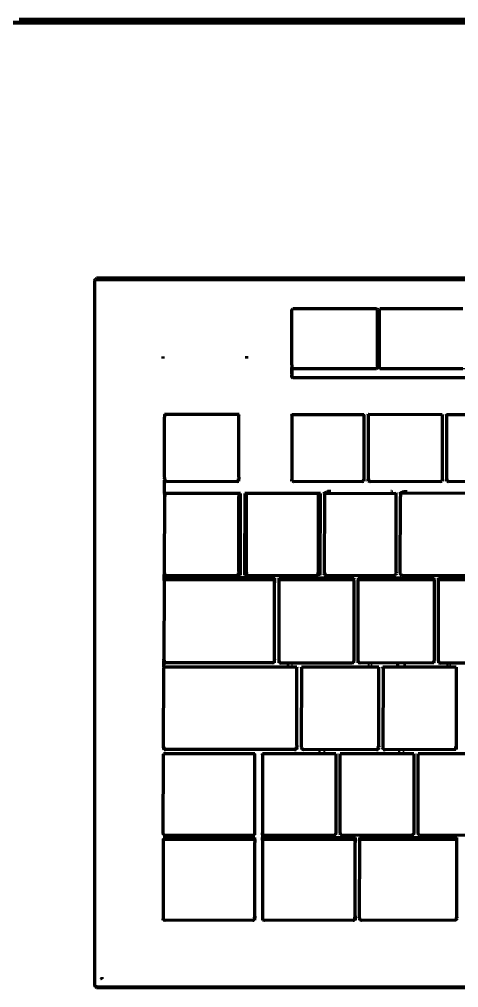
# Model space of a CAD drawing. Header units: millimetres. Extents: x 4307 to 31003, y 2809 to 20009.
# Drawn here: x 14846 to 14917.8, y 12631 to 12789.3 of the extents above; entities that cross this region are included whole.
import ezdxf

# ---------------------------------------------------------------- set-up
doc = ezdxf.new("R2010")
doc.units = ezdxf.units.MM
doc.layers.add('ProfileEdges', color=7, linetype='Continuous')

msp = doc.modelspace()

# ---------------------------------------------------------------- linework, layer by layer
for p, q in [((14890.7, 12732.13), (14890.7, 12732.23)), ((15092.47, 12732.13), (14890.7, 12732.13)), ((14890.7, 12731.94), (14890.7, 12730.8)), ((14890.7, 12730.8), (15092.47, 12730.8)), ((14869.7, 12713.79), (14869.79, 12713.79)), ((14869.71, 12714.13), (14870.05, 12714.13)), ((14869.79, 12713.79), (14881.58, 12713.75)), ((14881.58, 12714.13), (14881.92, 12714.13)), ((14881.83, 12713.79), (14881.92, 12713.79)), ((14890.56, 12714.13), (14890.65, 12714.13)), ((14890.65, 12713.79), (14890.56, 12713.79)), ((14901.99, 12713.75), (14890.65, 12713.79)), ((14902.25, 12714.13), (14902.34, 12714.13)), ((14902.34, 12713.79), (14902.25, 12713.79)), ((14903.02, 12714.13), (14903.36, 12714.13)), ((14903.11, 12713.79), (14903.02, 12713.79)), ((14914.82, 12713.75), (14903.11, 12713.79)), ((14915.08, 12714.13), (14915.16, 12714.13)), ((14915.16, 12713.79), (14915.08, 12713.79)), ((14915.85, 12714.13), (14916.19, 12714.13)), ((14915.93, 12713.79), (14915.85, 12713.79)), ((14927.95, 12713.75), (14915.93, 12713.79)), ((14869.66, 12698.73), (14870, 12698.73)), ((14869.66, 12698.39), (14869.74, 12698.39)), ((14869.74, 12698.39), (14870, 12698.39)), ((14881.55, 12698.73), (14881.87, 12698.73)), ((14881.55, 12698.39), (14881.81, 12698.39)), ((14881.81, 12698.39), (14882.16, 12698.39)), ((14881.87, 12698.73), (14882.16, 12698.73)), ((14883.09, 12698.73), (14882.84, 12698.73)), ((14882.84, 12698.39), (14883.15, 12698.39)), ((14883.41, 12698.73), (14883.09, 12698.73)), ((14883.15, 12698.39), (14883.41, 12698.39)), ((14894.9, 12698.73), (14894.58, 12698.73)), ((14894.58, 12698.39), (14894.83, 12698.39)), ((14894.83, 12698.39), (14895.2, 12698.39)), ((14895.2, 12698.73), (14894.9, 12698.73)), ((14895.87, 12698.73), (14896.21, 12698.73)), ((14895.95, 12698.39), (14895.87, 12698.39)), ((14896.21, 12698.39), (14895.95, 12698.39)), ((14907.51, 12698.39), (14907.25, 12698.39)), ((14907.51, 12698.73), (14907.6, 12698.73)), ((14907.6, 12698.39), (14907.51, 12698.39)), ((14908.28, 12698.39), (14908.37, 12698.39)), ((14869.62, 12684.44), (14869.69, 12684.44)), ((14869.69, 12684.44), (14869.96, 12684.44)), ((14887.67, 12684.44), (14887.74, 12684.44)), ((14888.49, 12684.44), (14888.58, 12684.44)), ((14901.48, 12684.44), (14901.4, 12684.44)), ((14913.83, 12684.44), (14913.75, 12684.44)), ((14869.61, 12684.1), (14869.7, 12684.1)), ((14887.61, 12684.12), (14887.74, 12684.1)), ((14888.49, 12684.1), (14888.58, 12684.1)), ((14888.58, 12684.1), (14900.63, 12684.1)), ((14900.63, 12684.1), (14900.71, 12684.1)), ((14901.4, 12684.1), (14901.48, 12684.1)), ((14901.48, 12684.1), (14913.49, 12684.07)), ((14913.75, 12684.1), (14913.83, 12684.1)), ((14914.52, 12684.1), (14914.6, 12684.1)), ((14914.6, 12684.1), (14927.01, 12684.1)), ((14869.57, 12669.93), (14869.66, 12669.93)), ((14869.66, 12670.27), (14869.92, 12670.27)), ((14891.03, 12670.27), (14891.37, 12670.27)), ((14891.28, 12669.93), (14891.37, 12669.93)), ((14892.16, 12669.93), (14892.25, 12669.93)), ((14892.25, 12669.93), (14904.42, 12669.9)), ((14904.76, 12670.27), (14904.42, 12670.27)), ((14904.68, 12669.93), (14904.76, 12669.93)), ((14905.53, 12670.27), (14905.45, 12670.27)), ((14905.45, 12669.93), (14905.53, 12669.93)), ((14905.53, 12669.93), (14917.11, 12669.9)), ((14917.45, 12670.27), (14917.11, 12670.27)), ((14917.37, 12669.93), (14917.45, 12669.93)), ((14869.53, 12656.27), (14869.62, 12656.27)), ((14869.53, 12655.94), (14869.62, 12655.94)), ((14869.62, 12655.94), (14869.87, 12655.94)), ((14884.17, 12655.94), (14884.42, 12655.94)), ((14884.42, 12655.94), (14884.51, 12655.94)), ((14885.82, 12656.27), (14885.74, 12656.27)), ((14885.74, 12655.94), (14885.82, 12655.94)), ((14885.82, 12655.94), (14886.08, 12655.94)), ((14897.42, 12655.94), (14897.68, 12655.94)), ((14897.77, 12656.27), (14897.68, 12656.27)), ((14897.68, 12655.94), (14897.77, 12655.94)), ((14898.54, 12656.27), (14898.45, 12656.27)), ((14898.45, 12655.94), (14898.54, 12655.94)), ((14910.18, 12655.94), (14910.44, 12655.94)), ((14910.52, 12656.27), (14910.44, 12656.27)), ((14910.44, 12655.94), (14910.52, 12655.94)), ((14911.3, 12656.27), (14911.21, 12656.27)), ((14911.21, 12655.94), (14911.3, 12655.94)), ((14869.49, 12642.02), (14869.57, 12642.02)), ((14869.57, 12642.02), (14884.17, 12641.98)), ((14884.38, 12642.03), (14884.51, 12642.02)), ((14884.44, 12642.35), (14884.51, 12642.35)), ((14885.82, 12642.35), (14885.74, 12642.35)), ((14885.74, 12642.02), (14885.82, 12642.02)), ((14885.82, 12642.02), (14900.61, 12641.98)), ((14900.82, 12642.03), (14900.95, 12642.02)), ((14900.95, 12642.35), (14900.87, 12642.35)), ((14901.72, 12642.35), (14901.64, 12642.35)), ((14901.64, 12642.02), (14901.72, 12642.02)), ((14901.72, 12642.02), (14917.18, 12641.98)), ((14917.52, 12642.35), (14917.18, 12642.35)), ((14917.43, 12642.02), (14917.52, 12642.02)), ((14859.35, 12632.49), (14859.35, 12632.45)), ((14859.35, 12632.45), (14859.4, 12632.46)), ((14859.35, 12632.45), (14859.37, 12632.26)), ((14859.4, 12632.46), (14859.5, 12632.29)), ((14858.43, 12631.45), (14858.53, 12631.31)), ((14858.53, 12631.31), (14858.53, 12631.57)), ((14858.53, 12631.31), (14858.6, 12631.26))]:
    msp.add_line(p, q)
at = {"layer": 'ProfileEdges', "lineweight": 211}
for p, q in [((14846.02, 12788.8), (14831.76, 12788.76)), ((14846.04, 12788.66), (14831.78, 12788.62)), ((15312.73, 12789.29), (14845.97, 12789.27)), ((14846.01, 12788.93), (14864.42, 12788.95)), ((14864.43, 12788.82), (14846.02, 12788.8)), ((15331.09, 12788.66), (14846.04, 12788.66)), ((14864.42, 12788.95), (14864.41, 12789.05)), ((14864.41, 12789.05), (15312.71, 12789.05)), ((14864.42, 12788.95), (14864.43, 12788.82)), ((14864.42, 12788.95), (14885.59, 12788.95)), ((14858.3, 12746.58), (14858.47, 12746.77)), ((14858.3, 12746.58), (14858.3, 12631.3)), ((14858.64, 12746.95), (14858.47, 12746.77)), ((14858.47, 12746.77), (15157.67, 12746.79)), ((15157.52, 12746.95), (14858.64, 12746.95)), ((14890.56, 12741.84), (14890.7, 12741.98)), ((14890.56, 12732.82), (14890.56, 12741.84)), ((14904.41, 12741.98), (14890.7, 12741.98)), ((14904.54, 12741.84), (14904.41, 12741.98)), ((14904.54, 12732.57), (14904.54, 12741.84)), ((14904.82, 12741.84), (14904.95, 12741.98)), ((14904.82, 12741.84), (14904.82, 12732.57)), ((14918.52, 12741.98), (14904.95, 12741.98)), ((14869.46, 12734.19), (14869.46, 12733.86)), ((14883.16, 12734.21), (14883.16, 12733.86)), ((14890.56, 12732.82), (14890.56, 12732.38)), ((14890.56, 12732.38), (14890.7, 12732.23)), ((14890.56, 12731.25), (14890.56, 12732.38)), ((14890.7, 12732.23), (14904.41, 12732.23)), ((14904.41, 12732.57), (14904.54, 12732.57)), ((14904.41, 12732.23), (14904.54, 12732.38)), ((14904.54, 12732.57), (14904.82, 12732.57)), ((14904.54, 12732.57), (14904.54, 12732.38)), ((14904.82, 12732.57), (14904.82, 12732.38)), ((14904.95, 12732.23), (14904.82, 12732.38)), ((14904.95, 12732.23), (14918.52, 12732.23)), ((14890.56, 12731.25), (14890.56, 12731.14)), ((14890.56, 12730.82), (14890.56, 12731.14)), ((14890.56, 12730.82), (14890.7, 12730.67)), ((14890.56, 12730.72), (14890.56, 12730.82)), ((15092.47, 12730.67), (14890.7, 12730.67)), ((14869.73, 12714.43), (14869.74, 12724.22)), ((14869.79, 12724.69), (14869.74, 12724.69)), ((14869.74, 12724.69), (14869.76, 12724.58)), ((14869.76, 12724.58), (14869.74, 12724.22)), ((14869.76, 12724.58), (14869.79, 12724.69)), ((14881.88, 12724.69), (14869.79, 12724.69)), ((14881.91, 12724.58), (14881.88, 12724.69)), ((14881.93, 12724.69), (14881.88, 12724.69)), ((14881.9, 12714.43), (14881.91, 12724.2)), ((14881.91, 12724.58), (14881.93, 12724.69)), ((14881.91, 12724.2), (14881.91, 12724.58)), ((14890.56, 12724.69), (14890.61, 12724.69)), ((14890.58, 12724.58), (14890.56, 12724.69)), ((14890.58, 12724.58), (14890.56, 12714.13)), ((14890.58, 12724.58), (14890.61, 12724.69)), ((14890.61, 12724.69), (14902.29, 12724.69)), ((14902.29, 12724.69), (14902.32, 12724.58)), ((14902.29, 12724.69), (14902.34, 12724.69)), ((14902.32, 12724.58), (14902.34, 12724.69)), ((14902.32, 12724.58), (14902.32, 12714.43)), ((14903.02, 12724.71), (14903.04, 12724.58)), ((14903.02, 12724.71), (14903.08, 12724.71)), ((14903.04, 12724.58), (14903.02, 12714.13)), ((14903.04, 12724.58), (14903.08, 12724.71)), ((14903.08, 12724.71), (14915.11, 12724.69)), ((14915.11, 12724.69), (14915.14, 12724.58)), ((14915.11, 12724.69), (14915.16, 12724.69)), ((14915.16, 12724.69), (14915.14, 12724.58)), ((14915.14, 12724.58), (14915.14, 12714.43)), ((14915.85, 12724.69), (14915.92, 12724.69)), ((14915.87, 12724.58), (14915.85, 12724.69)), ((14915.87, 12724.58), (14915.85, 12714.13)), ((14915.92, 12724.69), (14915.87, 12724.58)), ((14915.92, 12724.69), (14928.19, 12724.69)), ((14869.73, 12714.43), (14869.71, 12714.13)), ((14881.9, 12714.43), (14881.92, 12714.13)), ((14902.32, 12714.43), (14902.34, 12714.13)), ((14915.14, 12714.43), (14915.16, 12714.13)), ((14869.73, 12714.05), (14869.7, 12713.79)), ((14869.7, 12713.79), (14869.7, 12711.77)), ((14869.71, 12714.13), (14869.73, 12714.05)), ((14869.73, 12714.05), (14869.79, 12713.79)), ((14870.05, 12713.7), (14869.79, 12713.79)), ((14881.58, 12713.75), (14870.05, 12713.7)), ((14881.58, 12713.75), (14881.83, 12713.79)), ((14881.83, 12713.79), (14881.9, 12714.05)), ((14881.9, 12714.05), (14881.92, 12714.13)), ((14881.92, 12713.79), (14881.9, 12714.05)), ((14890.56, 12714.13), (14890.58, 12714.05)), ((14890.56, 12713.79), (14890.58, 12714.05)), ((14890.65, 12713.79), (14890.58, 12714.05)), ((14890.9, 12713.7), (14890.65, 12713.79)), ((14901.99, 12713.75), (14890.9, 12713.7)), ((14901.99, 12713.75), (14902.25, 12713.79)), ((14902.25, 12713.79), (14902.32, 12714.05)), ((14902.32, 12714.05), (14902.34, 12714.13)), ((14902.32, 12714.05), (14902.34, 12713.79)), ((14903.04, 12714.05), (14903.02, 12714.13)), ((14903.02, 12713.79), (14903.04, 12714.05)), ((14903.11, 12713.79), (14903.04, 12714.05)), ((14903.36, 12713.7), (14903.11, 12713.79)), ((14914.82, 12713.75), (14903.36, 12713.7)), ((14914.82, 12713.75), (14915.08, 12713.79)), ((14915.14, 12714.05), (14915.08, 12713.79)), ((14915.16, 12714.13), (14915.14, 12714.05)), ((14915.14, 12714.05), (14915.16, 12713.79)), ((14915.85, 12714.13), (14915.87, 12714.05)), ((14915.85, 12713.79), (14915.87, 12714.05)), ((14915.93, 12713.79), (14915.87, 12714.05)), ((14916.19, 12713.7), (14915.93, 12713.79)), ((14927.95, 12713.75), (14916.19, 12713.7)), ((14869.72, 12711.66), (14869.66, 12698.73)), ((14869.75, 12711.77), (14869.7, 12711.77)), ((14869.7, 12711.77), (14869.72, 12711.66)), ((14869.75, 12711.77), (14869.72, 12711.66)), ((14869.78, 12711.77), (14869.75, 12711.77)), ((14869.78, 12711.77), (14869.78, 12711.58)), ((14881.87, 12711.77), (14869.78, 12711.77)), ((14869.78, 12711.58), (14869.78, 12711.27)), ((14881.87, 12711.77), (14881.89, 12711.66)), ((14882.19, 12711.77), (14881.87, 12711.77)), ((14881.87, 12699.03), (14881.89, 12711.28)), ((14881.89, 12711.66), (14881.89, 12711.28)), ((14882.16, 12698.73), (14882.19, 12711.77)), ((14882.87, 12711.77), (14882.84, 12698.73)), ((14883.14, 12711.77), (14882.87, 12711.77)), ((14883.14, 12711.77), (14883.09, 12711.66)), ((14883.09, 12711.66), (14883.09, 12698.73)), ((14894.87, 12711.77), (14883.14, 12711.77)), ((14894.87, 12711.77), (14894.9, 12711.66)), ((14895.22, 12711.77), (14894.87, 12711.77)), ((14894.9, 12698.73), (14894.9, 12711.66)), ((14895.2, 12698.73), (14895.22, 12711.77)), ((14895.87, 12711.96), (14895.87, 12711.77)), ((14895.87, 12711.77), (14895.94, 12711.77)), ((14895.89, 12711.66), (14895.87, 12711.77)), ((14895.89, 12711.66), (14895.87, 12698.73)), ((14895.94, 12711.77), (14895.89, 12711.66)), ((14895.94, 12711.77), (14907.54, 12711.8)), ((14896, 12711.9), (14895.95, 12711.8)), ((14896.21, 12712.01), (14896, 12711.9)), ((14896.63, 12712.01), (14896.21, 12712.01)), ((14896.94, 12712.11), (14896.4, 12712.11)), ((14906.84, 12712.11), (14906.72, 12712.11)), ((14907.06, 12712.01), (14906.98, 12712.01)), ((14907.54, 12711.8), (14907.6, 12711.77)), ((14907.54, 12711.8), (14907.57, 12711.66)), ((14907.6, 12711.77), (14907.57, 12711.66)), ((14907.57, 12711.66), (14907.57, 12699.03)), ((14908.28, 12711.96), (14908.28, 12711.77)), ((14908.33, 12711.77), (14908.28, 12711.77)), ((14908.3, 12711.66), (14908.28, 12711.77)), ((14908.28, 12698.73), (14908.3, 12711.28)), ((14908.33, 12711.77), (14908.3, 12711.66)), ((14908.3, 12711.66), (14908.3, 12711.28)), ((14908.37, 12711.92), (14908.33, 12711.77)), ((14920.61, 12711.8), (14908.33, 12711.77)), ((14908.37, 12711.92), (14908.62, 12712.01)), ((14909.09, 12712.01), (14908.62, 12712.01)), ((14908.85, 12712.11), (14909.42, 12712.11)), ((14869.66, 12698.73), (14869.68, 12698.65)), ((14869.68, 12698.65), (14869.66, 12698.39)), ((14869.66, 12697.98), (14869.66, 12698.39)), ((14869.74, 12698.39), (14869.68, 12698.65)), ((14870, 12698.3), (14869.74, 12698.39)), ((14881.55, 12698.36), (14881.81, 12698.39)), ((14881.87, 12698.65), (14881.81, 12698.39)), ((14881.87, 12699.03), (14881.87, 12698.73)), ((14881.87, 12698.73), (14881.87, 12698.65)), ((14882.16, 12698.39), (14882.16, 12698.73)), ((14882.84, 12698.73), (14882.84, 12698.39)), ((14883.09, 12698.73), (14883.09, 12698.65)), ((14883.15, 12698.39), (14883.09, 12698.65)), ((14883.15, 12698.39), (14883.41, 12698.3)), ((14894.83, 12698.39), (14894.58, 12698.36)), ((14894.9, 12698.65), (14894.83, 12698.39)), ((14894.9, 12698.73), (14894.9, 12698.65)), ((14895.2, 12698.39), (14895.2, 12698.73)), ((14895.89, 12698.65), (14895.87, 12698.73)), ((14895.87, 12698.39), (14895.89, 12698.65)), ((14895.89, 12698.65), (14895.95, 12698.39)), ((14896.21, 12698.3), (14895.95, 12698.39)), ((14907.25, 12698.36), (14907.51, 12698.39)), ((14907.51, 12698.39), (14907.57, 12698.65)), ((14907.57, 12699.03), (14907.6, 12698.73)), ((14907.6, 12698.73), (14907.57, 12698.65)), ((14907.57, 12698.65), (14907.6, 12698.39)), ((14908.28, 12698.73), (14908.3, 12698.65)), ((14908.3, 12698.65), (14908.28, 12698.39)), ((14908.3, 12698.65), (14908.37, 12698.39)), ((14908.37, 12698.39), (14908.47, 12698.39)), ((14908.62, 12698.3), (14908.47, 12698.39)), ((14869.68, 12697.15), (14869.64, 12684.74)), ((14887.76, 12697.98), (14869.66, 12697.98)), ((14869.66, 12697.64), (14869.66, 12697.98)), ((14869.7, 12697.64), (14869.66, 12697.64)), ((14869.66, 12697.64), (14869.68, 12697.53)), ((14869.68, 12697.53), (14869.7, 12697.64)), ((14869.68, 12697.53), (14869.68, 12697.15)), ((14869.7, 12697.64), (14869.74, 12697.79)), ((14887.69, 12697.64), (14869.7, 12697.64)), ((14870, 12697.82), (14869.74, 12697.79)), ((14881.55, 12698.36), (14870, 12698.3)), ((14887.42, 12697.82), (14870, 12697.82)), ((14894.58, 12698.36), (14883.41, 12698.3)), ((14887.42, 12697.82), (14887.67, 12697.79)), ((14887.67, 12697.79), (14887.69, 12697.64)), ((14887.69, 12697.64), (14887.74, 12697.15)), ((14887.76, 12697.64), (14887.69, 12697.64)), ((14887.72, 12684.74), (14887.74, 12697.15)), ((14887.74, 12697.15), (14887.76, 12697.64)), ((14887.76, 12697.64), (14887.76, 12697.98)), ((14888.49, 12697.98), (14900.71, 12697.98)), ((14888.49, 12697.64), (14888.49, 12697.98)), ((14888.54, 12697.64), (14888.49, 12697.64)), ((14888.51, 12697.53), (14888.49, 12697.64)), ((14888.49, 12684.44), (14888.51, 12697.53)), ((14888.54, 12697.64), (14888.51, 12697.53)), ((14888.58, 12697.79), (14888.54, 12697.64)), ((14900.66, 12697.64), (14888.54, 12697.64)), ((14888.58, 12697.79), (14888.84, 12697.88)), ((14900.37, 12697.82), (14888.84, 12697.88)), ((14907.25, 12698.36), (14896.21, 12698.3)), ((14900.37, 12697.82), (14900.63, 12697.79)), ((14900.63, 12697.79), (14900.66, 12697.64)), ((14900.71, 12697.98), (14900.66, 12697.64)), ((14900.66, 12697.64), (14900.69, 12697.53)), ((14900.71, 12697.64), (14900.66, 12697.64)), ((14900.69, 12697.53), (14900.71, 12697.64)), ((14900.69, 12697.53), (14900.69, 12684.74)), ((14900.71, 12697.64), (14900.71, 12697.98)), ((14901.4, 12697.98), (14901.4, 12697.64)), ((14901.4, 12697.98), (14913.83, 12697.98)), ((14901.45, 12697.64), (14901.4, 12697.64)), ((14901.42, 12697.53), (14901.4, 12697.64)), ((14901.4, 12684.44), (14901.42, 12697.53)), ((14901.42, 12697.53), (14901.45, 12697.64)), ((14901.45, 12697.64), (14901.48, 12697.79)), ((14913.78, 12697.64), (14901.45, 12697.64)), ((14901.48, 12697.79), (14901.74, 12697.88)), ((14913.49, 12697.88), (14901.74, 12697.88)), ((14920.33, 12698.36), (14908.62, 12698.3)), ((14913.75, 12697.79), (14913.49, 12697.88)), ((14913.78, 12697.64), (14913.75, 12697.79)), ((14913.81, 12697.53), (14913.78, 12697.64)), ((14913.83, 12697.64), (14913.78, 12697.64)), ((14913.83, 12697.64), (14913.81, 12697.53)), ((14913.81, 12697.53), (14913.81, 12684.74)), ((14913.83, 12697.64), (14913.83, 12697.98)), ((14914.52, 12697.98), (14927.09, 12697.98)), ((14914.52, 12697.64), (14914.52, 12697.98)), ((14914.57, 12697.64), (14914.52, 12697.64)), ((14914.54, 12697.53), (14914.52, 12697.64)), ((14914.52, 12684.44), (14914.54, 12697.53)), ((14914.54, 12697.53), (14914.57, 12697.64)), ((14914.57, 12697.64), (14914.6, 12697.79)), ((14927.04, 12697.64), (14914.57, 12697.64)), ((14914.6, 12697.79), (14914.86, 12697.88)), ((14926.75, 12697.82), (14914.86, 12697.88)), ((14869.61, 12684.1), (14869.62, 12684.44)), ((14869.64, 12684.74), (14869.62, 12684.44)), ((14869.69, 12684.44), (14869.64, 12684.74)), ((14869.7, 12684.35), (14869.69, 12684.44)), ((14869.7, 12684.35), (14869.7, 12684.1)), ((14887.65, 12684.35), (14887.61, 12684.12)), ((14887.67, 12684.44), (14887.65, 12684.35)), ((14887.72, 12684.74), (14887.67, 12684.44)), ((14887.74, 12684.44), (14887.72, 12684.74)), ((14887.74, 12684.1), (14887.74, 12684.44)), ((14888.51, 12684.36), (14888.49, 12684.44)), ((14888.49, 12684.1), (14888.51, 12684.36)), ((14888.51, 12684.36), (14888.58, 12684.1)), ((14900.63, 12684.1), (14900.69, 12684.36)), ((14900.69, 12684.74), (14900.71, 12684.44)), ((14900.71, 12684.44), (14900.69, 12684.36)), ((14900.71, 12684.1), (14900.69, 12684.36)), ((14901.42, 12684.36), (14901.4, 12684.44)), ((14901.4, 12684.1), (14901.42, 12684.36)), ((14901.42, 12684.36), (14901.48, 12684.1)), ((14913.75, 12684.1), (14913.81, 12684.36)), ((14913.81, 12684.74), (14913.83, 12684.44)), ((14913.81, 12684.36), (14913.83, 12684.44)), ((14913.83, 12684.1), (14913.81, 12684.36)), ((14914.54, 12684.36), (14914.52, 12684.44)), ((14914.54, 12684.36), (14914.52, 12684.1)), ((14914.54, 12684.36), (14914.6, 12684.1)), ((14869.59, 12670.19), (14869.63, 12683.23)), ((14869.61, 12683.35), (14869.61, 12684.1)), ((14869.66, 12683.35), (14869.61, 12683.35)), ((14869.61, 12683.35), (14869.63, 12683.23)), ((14869.66, 12683.35), (14869.63, 12683.23)), ((14891.34, 12683.35), (14869.66, 12683.35)), ((14869.7, 12684.1), (14869.96, 12684.07)), ((14887.4, 12684.07), (14869.96, 12684.07)), ((14887.4, 12684.07), (14887.61, 12684.12)), ((14888.58, 12684.1), (14888.84, 12684.01)), ((14900.37, 12684.01), (14888.84, 12684.01)), ((14890.1, 12683.69), (14889.76, 12683.69)), ((14890.69, 12683.53), (14890.51, 12683.53)), ((14891.34, 12683.35), (14891.37, 12683.23)), ((14891.39, 12683.35), (14891.34, 12683.35)), ((14891.35, 12670.57), (14891.37, 12682.86)), ((14891.37, 12683.23), (14891.39, 12683.35)), ((14891.37, 12682.86), (14891.37, 12683.23)), ((14892.21, 12683.36), (14892.16, 12683.35)), ((14892.18, 12683.23), (14892.16, 12683.35)), ((14892.16, 12670.27), (14892.18, 12683.23)), ((14892.18, 12683.23), (14892.21, 12683.36)), ((14904.71, 12683.36), (14892.21, 12683.36)), ((14900.63, 12684.1), (14900.37, 12684.01)), ((14901.74, 12684.01), (14901.48, 12684.1)), ((14913.49, 12684.07), (14901.74, 12684.01)), ((14902.96, 12683.69), (14903.26, 12683.69)), ((14903.7, 12683.59), (14903.49, 12683.59)), ((14904.74, 12683.23), (14904.71, 12683.36)), ((14904.76, 12683.35), (14904.71, 12683.36)), ((14904.76, 12683.35), (14904.74, 12683.23)), ((14904.74, 12683.23), (14904.74, 12670.57)), ((14905.45, 12683.41), (14905.45, 12683.35)), ((14905.5, 12683.35), (14905.45, 12683.35)), ((14905.47, 12683.23), (14905.45, 12683.35)), ((14905.47, 12683.23), (14905.45, 12670.27)), ((14905.47, 12683.23), (14905.5, 12683.35)), ((14905.5, 12683.35), (14905.51, 12683.41)), ((14917.4, 12683.36), (14905.5, 12683.35)), ((14908.09, 12683.59), (14907.62, 12683.59)), ((14908.8, 12683.69), (14909.18, 12683.69)), ((14913.75, 12684.1), (14913.49, 12684.07)), ((14914.6, 12684.1), (14914.86, 12684.01)), ((14926.75, 12684.01), (14914.86, 12684.01)), ((14915.84, 12683.69), (14916.15, 12683.69)), ((14916.53, 12683.59), (14916.31, 12683.59)), ((14917.43, 12683.23), (14917.4, 12683.36)), ((14917.45, 12683.35), (14917.4, 12683.36)), ((14917.45, 12683.35), (14917.43, 12683.23)), ((14917.43, 12683.23), (14917.43, 12670.57)), ((14869.59, 12670.19), (14869.57, 12669.93)), ((14869.59, 12670.19), (14869.66, 12669.93)), ((14869.66, 12669.93), (14869.92, 12669.9)), ((14891.02, 12669.9), (14891.28, 12669.93)), ((14891.35, 12670.19), (14891.28, 12669.93)), ((14891.35, 12670.57), (14891.37, 12670.27)), ((14891.35, 12670.19), (14891.37, 12670.27)), ((14891.37, 12669.93), (14891.35, 12670.19)), ((14892.16, 12670.27), (14892.18, 12670.19)), ((14892.18, 12670.19), (14892.16, 12669.93)), ((14892.18, 12670.19), (14892.25, 12669.93)), ((14892.51, 12669.84), (14892.25, 12669.93)), ((14904.42, 12669.9), (14904.68, 12669.93)), ((14904.74, 12670.19), (14904.68, 12669.93)), ((14904.74, 12670.57), (14904.76, 12670.27)), ((14904.76, 12670.27), (14904.74, 12670.19)), ((14904.76, 12669.93), (14904.74, 12670.19)), ((14905.47, 12670.19), (14905.45, 12670.27)), ((14905.45, 12669.93), (14905.47, 12670.19)), ((14905.47, 12670.19), (14905.53, 12669.93)), ((14905.53, 12669.93), (14905.79, 12669.84)), ((14917.37, 12669.93), (14917.11, 12669.9)), ((14917.43, 12670.19), (14917.37, 12669.93)), ((14917.43, 12670.57), (14917.45, 12670.27)), ((14917.45, 12670.27), (14917.43, 12670.19)), ((14917.45, 12669.93), (14917.43, 12670.19)), ((14869.55, 12656.57), (14869.59, 12668.69)), ((14869.62, 12669.18), (14869.57, 12669.18)), ((14869.57, 12669.18), (14869.59, 12669.06)), ((14869.59, 12669.06), (14869.62, 12669.18)), ((14869.59, 12668.69), (14869.59, 12669.06)), ((14884.46, 12669.18), (14869.62, 12669.18)), ((14891.02, 12669.9), (14869.92, 12669.9)), ((14884.49, 12669.06), (14884.46, 12669.18)), ((14884.51, 12669.18), (14884.46, 12669.18)), ((14884.49, 12669.06), (14884.51, 12669.18)), ((14884.49, 12656.2), (14884.49, 12669.06)), ((14885.81, 12669.19), (14885.74, 12669.18)), ((14885.76, 12669.06), (14885.74, 12669.18)), ((14885.81, 12669.19), (14885.76, 12669.06)), ((14885.76, 12669.06), (14885.76, 12656.57)), ((14897.72, 12669.18), (14885.81, 12669.19)), ((14904.42, 12669.9), (14892.51, 12669.84)), ((14894.92, 12669.52), (14895.27, 12669.52)), ((14896, 12669.42), (14895.75, 12669.42)), ((14897.72, 12669.18), (14897.74, 12669.06)), ((14897.77, 12669.18), (14897.72, 12669.18)), ((14897.77, 12669.18), (14897.74, 12669.06)), ((14897.74, 12669.06), (14897.74, 12656.57)), ((14898.5, 12669.19), (14898.45, 12669.18)), ((14898.47, 12669.06), (14898.45, 12669.18)), ((14898.45, 12656.27), (14898.47, 12669.06)), ((14898.47, 12669.06), (14898.5, 12669.19)), ((14910.47, 12669.18), (14898.5, 12669.19)), ((14917.11, 12669.9), (14905.79, 12669.84)), ((14907.96, 12669.52), (14908.26, 12669.52)), ((14908.93, 12669.42), (14908.71, 12669.42)), ((14910.47, 12669.18), (14910.5, 12669.06)), ((14910.52, 12669.18), (14910.47, 12669.18)), ((14910.52, 12669.18), (14910.5, 12669.06)), ((14910.5, 12669.06), (14910.5, 12656.57)), ((14911.26, 12669.19), (14911.21, 12669.18)), ((14911.23, 12669.06), (14911.21, 12669.18)), ((14911.21, 12656.27), (14911.23, 12669.06)), ((14911.23, 12669.06), (14911.26, 12669.19)), ((14923.68, 12669.18), (14911.26, 12669.19)), ((14869.53, 12656.27), (14869.55, 12656.57)), ((14869.55, 12656.2), (14869.53, 12656.27)), ((14869.55, 12656.2), (14869.53, 12655.94)), ((14869.62, 12655.94), (14869.55, 12656.2)), ((14869.62, 12655.94), (14869.87, 12655.84)), ((14884.17, 12655.84), (14869.87, 12655.84)), ((14884.17, 12655.84), (14884.42, 12655.94)), ((14884.49, 12656.2), (14884.42, 12655.94)), ((14884.51, 12655.94), (14884.49, 12656.2)), ((14885.76, 12656.57), (14885.74, 12656.27)), ((14885.76, 12656.2), (14885.74, 12656.27)), ((14885.74, 12655.94), (14885.76, 12656.2)), ((14885.74, 12655.94), (14885.74, 12655.52)), ((14885.76, 12656.2), (14885.82, 12655.94)), ((14885.82, 12655.94), (14886.08, 12655.84)), ((14897.42, 12655.84), (14886.08, 12655.84)), ((14897.68, 12655.94), (14897.42, 12655.84)), ((14897.68, 12655.94), (14897.74, 12656.2)), ((14897.74, 12656.57), (14897.77, 12656.27)), ((14897.77, 12656.27), (14897.74, 12656.2)), ((14897.77, 12655.94), (14897.74, 12656.2)), ((14898.45, 12656.27), (14898.47, 12656.2)), ((14898.47, 12656.2), (14898.45, 12655.94)), ((14898.54, 12655.94), (14898.47, 12656.2)), ((14898.54, 12655.94), (14898.64, 12655.94)), ((14898.64, 12655.94), (14898.79, 12655.84)), ((14910.18, 12655.9), (14898.79, 12655.84)), ((14910.44, 12655.94), (14910.18, 12655.9)), ((14910.44, 12655.94), (14910.5, 12656.2)), ((14910.5, 12656.57), (14910.52, 12656.27)), ((14910.52, 12656.27), (14910.5, 12656.2)), ((14910.52, 12655.94), (14910.5, 12656.2)), ((14911.23, 12656.2), (14911.21, 12656.27)), ((14911.23, 12656.2), (14911.21, 12655.94)), ((14911.3, 12655.94), (14911.23, 12656.2)), ((14911.3, 12655.94), (14911.4, 12655.94)), ((14911.55, 12655.84), (14911.4, 12655.94)), ((14923.44, 12655.9), (14911.55, 12655.84)), ((14869.55, 12655.07), (14869.51, 12642.28)), ((14884.51, 12655.52), (14869.53, 12655.52)), ((14869.58, 12655.19), (14869.53, 12655.19)), ((14869.53, 12655.19), (14869.55, 12655.07)), ((14869.55, 12655.07), (14869.58, 12655.19)), ((14869.58, 12655.19), (14869.61, 12655.33)), ((14884.44, 12655.19), (14869.58, 12655.19)), ((14869.87, 12655.42), (14869.61, 12655.33)), ((14884.17, 12655.42), (14869.87, 12655.42)), ((14884.17, 12655.42), (14884.42, 12655.33)), ((14884.42, 12655.33), (14884.44, 12655.19)), ((14884.44, 12655.19), (14884.49, 12654.69)), ((14884.51, 12655.19), (14884.44, 12655.19)), ((14884.51, 12655.19), (14884.49, 12654.69)), ((14884.49, 12642.66), (14884.49, 12654.69)), ((14884.51, 12655.19), (14884.51, 12655.52)), ((14885.74, 12655.52), (14900.95, 12655.52)), ((14885.74, 12655.19), (14885.74, 12655.52)), ((14885.81, 12655.19), (14885.74, 12655.19)), ((14885.76, 12655.07), (14885.74, 12655.19)), ((14885.76, 12655.07), (14885.74, 12642.35)), ((14885.81, 12655.19), (14885.76, 12655.07)), ((14885.86, 12655.31), (14885.81, 12655.19)), ((14900.87, 12655.19), (14885.81, 12655.19)), ((14886.08, 12655.42), (14885.86, 12655.31)), ((14900.61, 12655.42), (14886.08, 12655.42)), ((14900.87, 12655.33), (14900.61, 12655.42)), ((14900.87, 12655.33), (14900.87, 12655.19)), ((14900.95, 12655.19), (14900.87, 12655.19)), ((14900.87, 12655), (14900.87, 12655.19)), ((14900.87, 12655), (14900.93, 12654.69)), ((14900.95, 12655.19), (14900.93, 12654.69)), ((14900.93, 12642.66), (14900.93, 12654.69)), ((14900.95, 12655.19), (14900.95, 12655.52)), ((14901.64, 12655.52), (14901.64, 12655.19)), ((14901.64, 12655.52), (14917.52, 12655.52)), ((14901.69, 12655.19), (14901.64, 12655.19)), ((14901.66, 12655.07), (14901.64, 12655.19)), ((14901.64, 12642.35), (14901.66, 12655.07)), ((14901.66, 12655.07), (14901.69, 12655.19)), ((14901.69, 12655.19), (14901.72, 12655.33)), ((14917.47, 12655.19), (14901.69, 12655.19)), ((14901.98, 12655.37), (14901.72, 12655.33)), ((14917.18, 12655.37), (14901.98, 12655.37)), ((14917.43, 12655.33), (14917.18, 12655.37)), ((14917.43, 12655.33), (14917.47, 12655.19)), ((14917.47, 12655.19), (14917.5, 12655.07)), ((14917.52, 12655.19), (14917.47, 12655.19)), ((14917.52, 12655.19), (14917.5, 12655.07)), ((14917.5, 12655.07), (14917.5, 12642.66)), ((14917.52, 12655.19), (14917.52, 12655.52)), ((14869.51, 12642.28), (14869.49, 12642.02)), ((14869.57, 12642.02), (14869.51, 12642.28)), ((14869.83, 12641.93), (14869.57, 12642.02)), ((14884.17, 12641.98), (14869.83, 12641.93)), ((14884.17, 12641.98), (14884.38, 12642.03)), ((14884.42, 12642.26), (14884.38, 12642.03)), ((14884.42, 12642.26), (14884.44, 12642.35)), ((14884.44, 12642.35), (14884.49, 12642.66)), ((14884.49, 12642.66), (14884.51, 12642.35)), ((14884.51, 12642.02), (14884.51, 12642.35)), ((14885.74, 12642.35), (14885.76, 12642.28)), ((14885.76, 12642.28), (14885.74, 12642.02)), ((14885.76, 12642.28), (14885.82, 12642.02)), ((14886.08, 12641.93), (14885.82, 12642.02)), ((14900.61, 12641.98), (14886.08, 12641.93)), ((14900.61, 12641.98), (14900.82, 12642.03)), ((14900.87, 12642.26), (14900.82, 12642.03)), ((14900.87, 12642.35), (14900.93, 12642.66)), ((14900.87, 12642.26), (14900.87, 12642.35)), ((14900.93, 12642.66), (14900.95, 12642.35)), ((14900.95, 12642.02), (14900.95, 12642.35)), ((14901.64, 12642.35), (14901.66, 12642.28)), ((14901.66, 12642.28), (14901.64, 12642.02)), ((14901.72, 12642.02), (14901.66, 12642.28)), ((14901.98, 12641.93), (14901.72, 12642.02)), ((14917.18, 12641.98), (14901.98, 12641.93)), ((14917.43, 12642.02), (14917.18, 12641.98)), ((14917.5, 12642.28), (14917.43, 12642.02)), ((14917.5, 12642.66), (14917.52, 12642.35)), ((14917.5, 12642.28), (14917.52, 12642.35)), ((14917.52, 12642.02), (14917.5, 12642.28)), ((14859.4, 12632.54), (14859.4, 12632.46)), ((14859.51, 12632.42), (14859.4, 12632.46)), ((14859.51, 12632.66), (14859.51, 12632.42)), ((14859.51, 12632.42), (14859.55, 12632.33)), ((14858.47, 12631.11), (14858.3, 12631.3)), ((14858.32, 12631.33), (14858.49, 12631.14)), ((14858.51, 12631.11), (14858.47, 12631.11)), ((14858.51, 12631.11), (14858.64, 12630.97)), ((14858.73, 12631.11), (14858.51, 12631.11)), ((14858.64, 12630.97), (15157.52, 12630.97)), ((14858.73, 12631.11), (14858.76, 12631.08)), ((14858.76, 12631.08), (15157.4, 12631.08))]:
    msp.add_line(p, q, dxfattribs=at)

doc.saveas('drawing.dxf')
